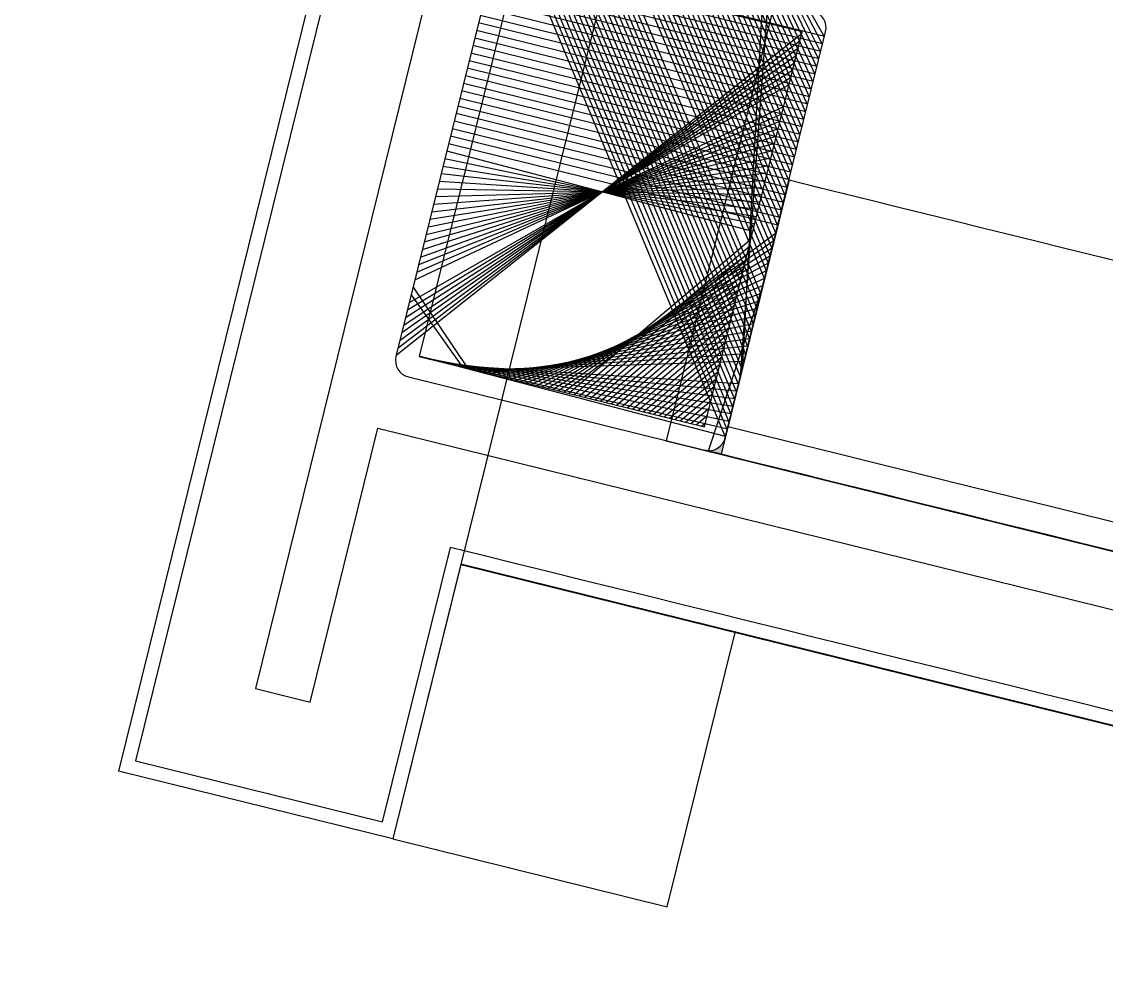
# Model space of a CAD drawing. Header units: inches. Extents: x 0 to 1813292486, y 0 to 3473589894.
# Drawn here: x 600469059.4 to 600469251.2, y 3473216157 to 3473216325.5 of the extents above; entities that cross this region are included whole.
import ezdxf

# ---------------------------------------------------------------- set-up
doc = ezdxf.new("R2010")
doc.units = ezdxf.units.IN
doc.header["$LTSCALE"] = 1000
doc.header["$MEASUREMENT"] = 0
doc.linetypes.add('AX-MALL-WALL-P02-QT$0$DASHED', pattern=[0.75, 0.5, -0.25])
doc.linetypes.add('AX-MALL-WALL-P02-QT$0$HIDDENX2', pattern=[0.75, 0.5, -0.25])
for name, color, linetype in [('A-Anno-Note', 241, 'Continuous'), ('AX-MALL-P02-200$0$A-Anno-Note', 241, 'Continuous'), ('AX-MALL-WALL-P02$0$A-Anno-Note', 241, 'Continuous'), ('AX-MALL-WALL-P02-QT$0$A-Anno-Note', 241, 'Continuous'), ('AX-MALL-WALL-P02-QT$0$A-Detl-Fine', 152, 'Continuous'), ('AX-MALL-WALL-P02-QT$0$A-Detl-Patt', 8, 'Continuous'), ('AX-MALL-WALL-P02-QT$0$A-Detl-Thin', 131, 'Continuous'), ('AX-MALL-WALL-P02-QT$0$AP', 3, 'Continuous'), ('AX-MALL-WALL-P02-QT$0$DASH', 8, 'AX-MALL-WALL-P02-QT$0$DASHED'), ('AX-MALL-WALL-P02-QT$0$STSF', 2, 'Continuous')]:
    doc.layers.add(name, color=color, linetype=linetype)

# ---------------------------------------------------------------- blocks, each defined once
blk = doc.blocks.new('AX-MALL-WALL-P02-QT$0$tj')
at = {"layer": 'AX-MALL-WALL-P02-QT$0$A-Detl-Patt'}
h = blk.add_hatch(dxfattribs=at)
h.set_pattern_fill('STEEL', color=256, scale=100.0000000000001, angle=50.43183869082386)
h.set_pattern_definition([(75.00000000004839, (-14278.19445574284, 156289.8254051208), (-153.3407249234246, 41.08752340989569), []), (75.00000000004839, (-14317.88195610046, 156358.5661673546), (-153.3407249234246, 41.08752340989569), [])])
edge = h.paths.add_edge_path()
edge.add_line((88101.273016572, 47666.64152574539), (87883.93542659283, 47459.84604215622))
edge.add_line((87883.93542659283, 47459.84604215622), (91571.54751467705, 43584.64122533798))
edge.add_arc((262949.389629302, 558937.705083496), 543101.4133620498, 251.6057364187558, 260.0288666978238)
edge.add_arc((172180.8466627672, -2862.146247219684), 27099.9982179492, 64.7128659603706, 96.9316049602786, ccw=False)
edge.add_arc((262948.9730309481, 558936.3205539446), 543099.9677998082, 261.6155114784545, 271.7251478115656)
edge.add_line((279298.9759148359, 16082.51663446426), (279298.9759315252, 16382.65274763107))
edge.add_arc((262948.9742454757, 558936.3204835369), 542799.9676941936, 261.62020364125146, 271.7261014454634, ccw=False)
edge.add_arc((172180.8456921196, -2862.14609140989), 27400.00151046549, 64.80631838577902, 96.83815911678944)
edge.add_arc((262949.394896181, 558937.7037490648), 542801.4137571028, 251.6136389015772, 260.02417327084333, ccw=False)
edge.add_line((91737.26096642017, 43845.69257831573), (88101.273016572, 47666.64152574539))
blk.add_lwpolyline([(88103.03003954887, 47737.33037519455), (87813.24658572674, 47461.60306501389), (91543.92713344097, 43541.13421487808, 0.03677856867194786), (168908.9495433569, 23989.2463850975, -0.1416543586965341), (183742.0972260237, 21592.70785188675, 0.04416604653312874), (279348.9759123325, 16034.00206041336), (279348.9759345055, 16434.18465709686, -0.04414427716130016), (183859.0483468771, 21979.79425859451, 0.1405450684183163), (168919.8474783897, 24393.46752309799, -0.03670519880877311), (91764.87840116024, 43889.20268630981), (88103.03007543087, 47737.33033752441)], format="xyb", dxfattribs=at)
blk.add_lwpolyline([(88101.273016572, 47666.64152574539), (87883.93542659283, 47459.84604215622), (91571.54751467705, 43584.64122533798, 0.0367693963449814), (168910.2986617088, 24039.77597379684, -0.1415142461245126), (183756.7420067787, 21641.08926153183, 0.04414024362697595), (279298.9759148359, 16082.51663446426), (279298.9759315252, 16382.65274763107, -0.04412389944666065), (183844.4648458958, 21931.40288829803, 0.1406825130026793), (168918.4574091434, 24342.94360637665, -0.03671436212623864), (91737.26096642017, 43845.69257831573)], format="xyb", close=True, dxfattribs=at)
blk = doc.blocks.new('AX-MALL-WALL-P02-QT$0$jjzx2')
at = {"layer": 'AX-MALL-WALL-P02-QT$0$A-Detl-Fine'}
for points in [[(147338.3231953382, -121499.3367862701), (147278.2797278166, -121742.0192575455), (147668.2182682753, -121838.4961972237), (147728.261736393, -121595.8137259483)], [(147367.4450925589, -121506.5420026779), (147314.6068403721, -121720.10257864), (147646.3015878201, -121802.1690840721), (147699.139840126, -121588.6085095406)]]:
    blk.add_lwpolyline(points, dxfattribs=at)
blk.add_lwpolyline([(147266.2710334063, -121790.5557498932), (147314.8075277805, -121802.5644445419), (147326.8162213564, -121754.0279512405), (147278.2797271013, -121742.0192565918)], close=True, dxfattribs=at)
blk = doc.blocks.new('AX-MALL-WALL-P02-QT$0$A$C0A3C523D')
at = {"ltscale": 10}
h = blk.add_hatch(color=1, dxfattribs=at)
h.dxf.hatch_style = 1
edge = h.paths.add_edge_path()
edge.add_line((0.0004308894276618958, -2.999999966472387), (0, 0))
edge.add_line((0, 0), (2.999999966472387, 0.0004308857023715973))
edge.add_arc((3.000430852174224, -2.999569077044725), 2.999999993690845, 90.00822931076819, 180.0082293819262)
at = {"color": 1, "ltscale": 10}
blk.add_lwpolyline([(0.0004308894276618958, -2.999999966472387), (0, 0), (2.999999966472387, 0.0004308857023715973, 0.4142135627368514), (0.0004308894276618958, -2.999999966472387, -1.000143640125766)], format="xyb", dxfattribs=at)
blk = doc.blocks.new('AX-MALL-WALL-P02-QT$0$A$C65FC2876')
at = {"color": 6, "ltscale": 10, "xscale": -1, "rotation": 180.0164587668468}
blk.add_blockref('AX-MALL-WALL-P02-QT$0$A$C0A3C523D', (0, 0), dxfattribs=at)
blk = doc.blocks.new('AX-MALL-WALL-P02-QT$0$500C')
h = blk.add_hatch()
h.set_pattern_fill('ANSI32', color=6, scale=0.9999999999999997, angle=71.54704075356716)
h.set_pattern_definition([(298.2872825386875, (-16059828.5787534, -4297210.977292671), (4.193774447636046, 2.256914294419494), []), (298.2872825386875, (-16059829.22437371, -4297213.127523188), (4.193774447636046, 2.256914294419494), [])])
edge = h.paths.add_edge_path()
edge.add_line((-28.72854615189135, -210.5988791044801), (22.99042301438749, -226.1278271824121))
edge.add_arc((23.85314235463738, -223.2545511145145), 2.999999999999997, 253.2872825386875, 343.2872825386875)
edge.add_line((26.72641842626035, -224.1172704491764), (48.0068287551403, -153.2431275192648))
edge.add_arc((45.13355268351734, -152.3804081846029), 2.999999999999997, 343.2872825386867, 433.2872825386867)
edge.add_line((45.99627202190459, -149.5071321148425), (-5.722697144374251, -133.9781840369105))
edge.add_arc((-6.585416486486793, -136.8514601066709), 2.999999999999997, 73.28728253868752, 163.2872825386875)
edge.add_line((-9.45869254693389, -135.9887407682836), (-30.73910287581384, -206.8628836981952))
edge.add_arc((-27.86582680977881, -207.7256030291319), 2.999999999999997, 163.2872825386868, 253.2872825386868)
h.paths.add_polyline_path([(23.18295677751303, -222.0092193074524), (-26.62049500830472, -207.0554174687713), (-5.915230894461274, -138.0967918932438), (43.88822088204324, -153.0505937561393)])
at = {"layer": 'AX-MALL-WALL-P02-QT$0$AP'}
for p, q in [((0, 0), (-83.3942298348993, -277.7220756243914)), ((2.394210098311305, -0.7193638570606709), (-80.28047047555447, -276.0463037807494)), ((19.15360855683684, -5.754889156669378), (-58.48410229757428, -264.3159167058766)), ((-48.90815678238869, -267.1894078906626), (-34.54590698704123, -219.3597938865423)), ((-34.54590698704123, -219.3597938865423), (353.4067084528506, -335.8158203642815)), ((-37.1794222202152, -288.9798028189689), (-22.79996508918703, -241.092884413898)), ((-58.48410229757428, -264.3159167058766), (-48.90815678238869, -267.1894078906626)), ((-80.28047047555447, -276.0463037807494), (-37.1794222202152, -288.9798028189689)), ((-35.50388870947063, -292.0927163790911), (-83.3942298348993, -277.7220756243914))]:
    blk.add_line(p, q, dxfattribs=at)
blk.add_lwpolyline([(347.6493687648326, -354.9692284148186), (-21.10058393515646, -244.1263797897846), (-35.50388870947063, -292.0927163790911)], dxfattribs=at)
blk.add_arc((-249916.0860368554, -832929.8523167521), 869377.4897438963, 73.26994203399087, 73.29528541694225, dxfattribs=at)
at = {"layer": 'AX-MALL-WALL-P02-QT$0$DASH', "color": 8, "linetype": 'AX-MALL-WALL-P02-QT$0$HIDDENX2', "ltscale": 20}
blk.add_lwpolyline([(333.7753345370293, -314.2517844103277, 8.805785796117746e-05), (27.30207003466785, -222.2000698763877, 8.805785796117746e-05)], format="xyb", dxfattribs=at)
at = {"layer": 'AX-MALL-WALL-P02-QT$0$STSF'}
blk.add_line((40.24286013655365, -179.1009287592024), (25.86420447006822, -226.9888633545488), dxfattribs=at)
blk.add_lwpolyline([(-28.72854615189135, -210.5988791044801), (22.99042301811278, -226.1278271842748, 0.414213562373095), (26.72641842626035, -224.1172704491764), (48.00682876072824, -153.2431275174022, 0.414213562373095), (45.99627202190459, -149.5071321148425), (-5.722697142511606, -133.9781840480864, 0.414213562373095), (-9.45869254693389, -135.9887407682836), (-30.73910286463797, -206.8628836981952, 0.414213562373095)], format="xyb", close=True, dxfattribs=at)
blk.add_lwpolyline([(-26.62049500830472, -207.0554174687713), (23.18295677937567, -222.0092193055898), (43.88822088390589, -153.0505937542766), (-5.915230901911855, -138.0967918932438)], close=True, dxfattribs=at)
for points in [[(40.24286014027894, -179.1009287647903, -8.805580724741012e-05), (346.7241675164551, -271.1550590358675)], [(332.3365753106773, -319.0403094552457, 8.805808583073339e-05), (25.86420446448028, -226.9888633433729, 8.805808583073339e-05)]]:
    blk.add_lwpolyline(points, format="xyb", dxfattribs=at)
at = {"color": 6, "ltscale": 10, "xscale": -1, "rotation": 343.296872043521}
blk.add_blockref('AX-MALL-WALL-P02-QT$0$A$C65FC2876', (25.86420446448028, -226.9888633433729), dxfattribs=at)
blk = doc.blocks.new('AX-MALL-WALL-P02-QT$0$mqst2')
at = {"color": 6, "rotation": 2.826175631590975}
blk.add_blockref('AX-MALL-WALL-P02-QT$0$500C', (255556.0501568317, -30799.64108800888), dxfattribs=at)
blk = doc.blocks.new('AX-MALL-WALL-P02-QT')
at = {"layer": 'AX-MALL-WALL-P02-QT$0$A-Anno-Note'}
for name, p, rotation in [('AX-MALL-WALL-P02-QT$0$mqst2', (600052179.2710491, 3473232742.396311), 339.5681613092181), ('AX-MALL-WALL-P02-QT$0$jjzx2', (600185298.4270658, 3473279938.045597), 339.5681613092246)]:
    blk.add_blockref(name, p, dxfattribs=dict(at, rotation=rotation))
at = {"layer": 'AX-MALL-WALL-P02-QT$0$A-Detl-Thin', "rotation": 339.5681613091762}
blk.add_blockref('AX-MALL-WALL-P02-QT$0$tj', (600144118.6961328, 3473128496.287411), dxfattribs=at)
blk = doc.blocks.new('AX-MALL-WALL-P02')
at = {"layer": 'AX-MALL-WALL-P02$0$A-Anno-Note'}
blk.add_blockref('AX-MALL-WALL-P02-QT', (0, 0), dxfattribs=at)
blk = doc.blocks.new('AX-MALL-P02-200')
at = {"layer": 'AX-MALL-P02-200$0$A-Anno-Note'}
blk.add_blockref('AX-MALL-WALL-P02', (0, 0), dxfattribs=at)

msp = doc.modelspace()

# ---------------------------------------------------------------- block references
at = {"layer": 'A-Anno-Note', "rotation": 20.43183869077545}
msp.add_blockref('AX-MALL-P02-200', (1250392458.527329, 9048125.682563305), dxfattribs=at)

doc.saveas('drawing.dxf')
